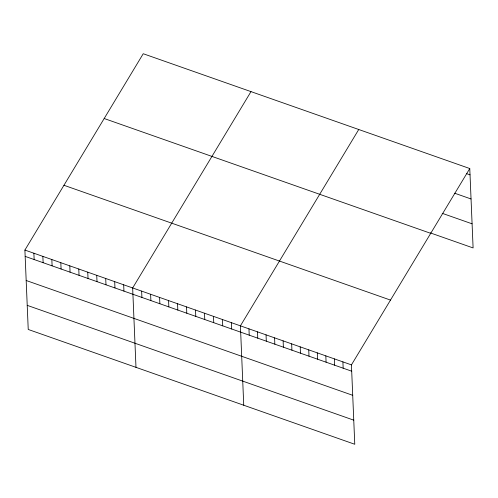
<?xml version="1.0" encoding="UTF-8"?>
<svg xmlns="http://www.w3.org/2000/svg" width="498" height="498" viewBox="0 0 498 498"><rect width="100%" height="100%" fill="white"/><g stroke="black" fill="none" stroke-linecap="round" stroke-linejoin="round"><path stroke-width="0.75" d="M469.77 168.542L351.439 364.878L354.769 444.272L28.23 329.458L24.9 250.064L143.231 53.728L469.77 168.542L473.1 247.936L430.397 232.921M250.992 91.613L132.661 287.956L135.985 367.35M358.747 129.505L240.416 325.841L243.746 405.235M466.477 173.609L470.037 174.86M454.68 193.218L471.046 198.976M442.199 213.312L472.092 223.82M104.182 118.518L430.72 233.332M63.949 185.275L390.488 300.089M24.9 250.064L351.439 364.878M25.168 256.383L351.706 371.197M26.176 280.499L352.715 395.312M27.216 305.349L353.761 420.156M342.904 361.878L343.166 368.196M334.363 358.871L334.625 365.19M325.823 355.871L326.084 362.189M317.282 352.864L317.543 359.189M308.741 349.864L309.003 356.182M300.201 346.863L300.462 353.182M291.66 343.857L291.921 350.175M283.119 340.856L283.381 347.174M274.579 337.856L274.846 344.174M266.038 334.849L266.306 341.167M257.497 331.849L257.765 338.167M248.956 328.842L249.224 335.166M231.439 322.685L231.701 329.004M222.457 319.529L222.724 325.848M213.48 316.373L213.742 322.692M204.497 313.211L204.765 319.529M195.515 310.055L195.782 316.373M186.538 306.899L186.8 313.217M177.556 303.743L177.823 310.061M168.579 300.58L168.841 306.905M159.597 297.424L159.864 303.743M150.62 294.268L150.882 300.587M141.637 291.112L141.905 297.431M123.678 284.794L123.946 291.118M114.702 281.638L114.963 287.956M105.719 278.482L105.987 284.8M96.737 275.326L97.004 281.644M87.76 272.169L88.022 278.488M78.777 269.007L79.045 275.332M69.801 265.851L70.062 272.169M60.818 262.695L61.086 269.013M51.842 259.539L52.103 265.857M42.859 256.383L43.127 262.701M33.883 253.221L34.144 259.545"/></g></svg>
